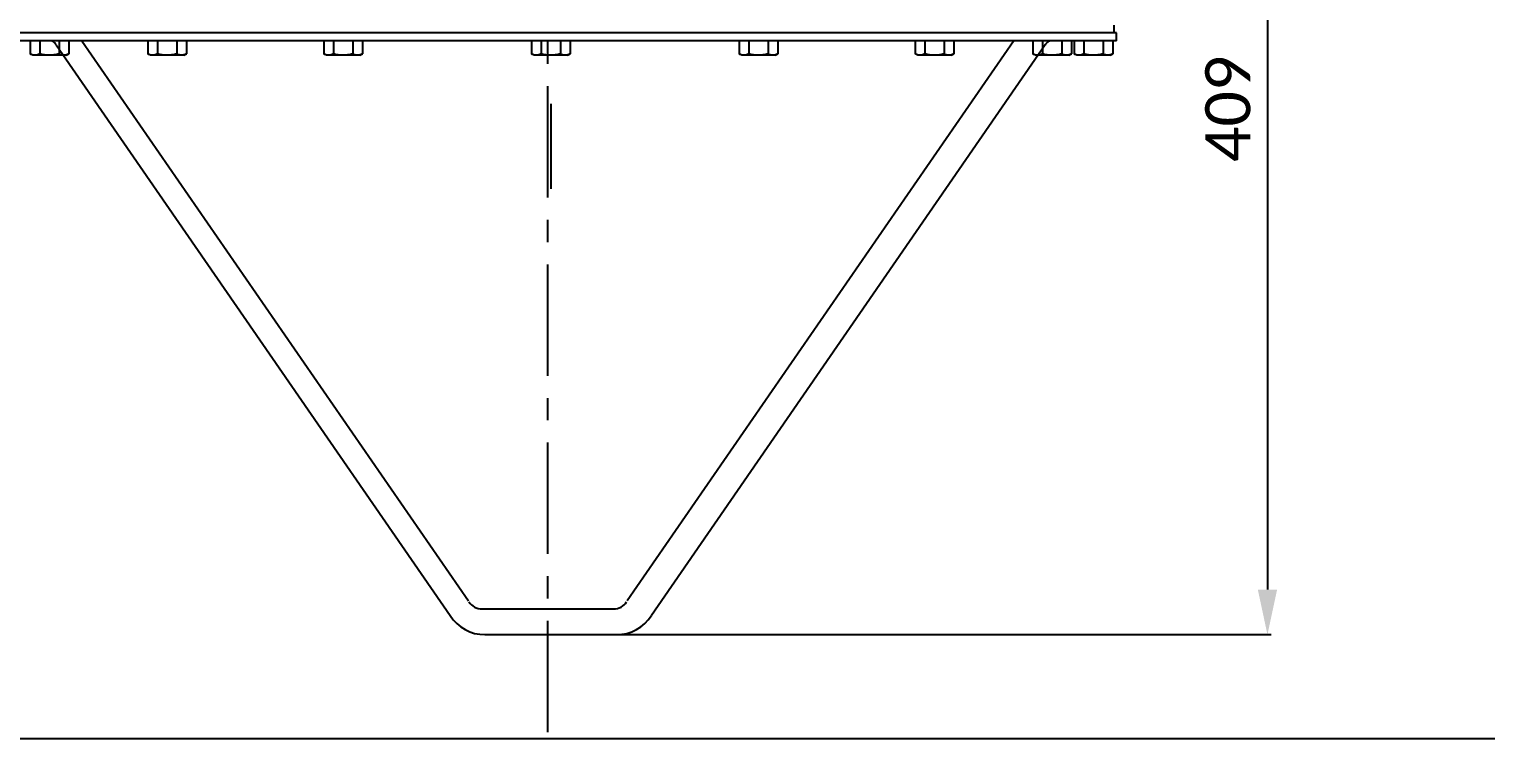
# Model space of a CAD drawing. Header units: millimetres. Extents: x 242 to 4341, y -255 to 3233.
# Drawn here: x 535 to 1102, y -255 to 21 of the extents above; entities that cross this region are included whole.
import ezdxf

# ---------------------------------------------------------------- set-up
doc = ezdxf.new("R2010")
doc.units = ezdxf.units.MM
doc.header["$LTSCALE"] = 115.5
doc.header["$PDMODE"] = 3
doc.header["$PDSIZE"] = 8
doc.linetypes.add('CENTER', pattern=[0.6, 0.375, -0.075, 0.075, -0.075])
doc.linetypes.add('DASHED', pattern=[0.2, 0.1, -0.1])
doc.layers.get('0').update_dxf_attribs({"linetype": 'CONTINUOUS'})
doc.layers.get('Defpoints').update_dxf_attribs({"linetype": 'CONTINUOUS'})
doc.layers.add('02___PRT_ALL_AXES', color=7, linetype='CONTINUOUS')
doc.styles.get("Standard").update_dxf_attribs({"font": 'calibri.ttf'})
doc.dimstyles.new('DIMSTYLE_1', dxfattribs={"dimtxt": 17.5, "dimasz": 17.5, "dimexe": 1.5, "dimexo": 1, "dimgap": 0.875, "dimtad": 1, "dimdec": 0, "dimdsep": 46, "dimtxsty": 'Standard', "dimblk": '_FILLED', "dimblk1": '_FILLED', "dimblk2": '_FILLED', "dimcen": 0.09, "dimazin": 2, "dimtp": 0.01, "dimtm": 0.01, "dimtfac": 1, "dimtdec": 0, "dimtofl": 0, "dimtmove": 0, "dimatfit": 3, "dimldrblk": '_FILLED', "dimfxl": 1, "dimtolj": 1, "dimarcsym": 0})

# ---------------------------------------------------------------- blocks, each defined once
blk = doc.blocks.new('_FILLED')
at = {"color": 0, "linetype": 'ByBlock'}
blk.add_solid([(0, 0), (-1, 0.214), (-1, -0.214)], dxfattribs=at)
blk = doc.blocks.new('*D464')
at = {"color": 0, "linetype": 'Continuous', "lineweight": -2}
for p, q in [((820.36, 194.85), (1018.11, 194.85)), ((1016.61, 177.35), (1016.61, -196.63)), ((763.25, -214.13), (1018.11, -214.13))]:
    blk.add_line(p, q, dxfattribs=at)
at = {"layer": 'Defpoints', "color": 0}
for p in [(819.36, 194.85), (762.25, -214.13), (1016.61, -214.13)]:
    blk.add_point(p, dxfattribs=at)
at = {"color": 0, "linetype": 'ByBlock', "lineweight": -2, "xscale": 17.5, "yscale": 17.5, "zscale": 17.5}
for p, rotation in [((1016.61, 194.85), 89.99999999999999), ((1016.61, -214.13), 270)]:
    blk.add_blockref('_FILLED', p, dxfattribs=dict(at, rotation=rotation))
at = {"color": 0, "insert": (992.41, -9.64), "char_height": 17.5, "attachment_point": 2, "rotation": 90, "line_spacing_factor": 0.9}
blk.add_mtext('\\A1;{\\A1;409}', dxfattribs=at)

msp = doc.modelspace()

# ---------------------------------------------------------------- linework, layer by layer
at = {"color": 0, "linetype": 'Continuous'}
for p, q in [((535.487, 16.849), (535.487, 11.749)), ((536.492, 11.169), (535.487, 11.749)), ((539.24, 16.849), (539.24, 11.749)), ((546.745, 16.849), (546.745, 11.749)), ((549.492, 11.169), (550.498, 11.749)), ((550.498, 16.849), (550.498, 11.749)), ((581.226, 16.849), (581.226, 11.749)), ((582.231, 11.169), (581.226, 11.749)), ((584.979, 16.849), (584.979, 11.749)), ((592.484, 16.849), (592.484, 11.749)), ((595.231, 11.169), (596.237, 11.749)), ((596.237, 16.849), (596.237, 11.749)), ((649.679, 16.849), (649.679, 11.749)), ((650.685, 11.169), (649.679, 11.749)), ((653.432, 16.849), (653.432, 11.749)), ((660.938, 16.849), (660.938, 11.749)), ((663.685, 11.169), (664.69, 11.749)), ((664.69, 16.849), (664.69, 11.749)), ((730.425, 16.849), (730.425, 11.749)), ((731.431, 11.169), (730.426, 11.749)), ((734.178, 16.849), (734.178, 11.749)), ((741.684, 16.849), (741.684, 11.749)), ((744.431, 11.169), (745.437, 11.749)), ((745.437, 16.849), (745.437, 11.749)), ((811.172, 16.849), (811.172, 11.749)), ((812.177, 11.169), (811.172, 11.749)), ((814.924, 16.849), (814.924, 11.749)), ((822.43, 16.849), (822.43, 11.749)), ((825.177, 11.169), (826.183, 11.749)), ((826.183, 16.849), (826.183, 11.749)), ((879.625, 16.849), (879.625, 11.749)), ((880.631, 11.169), (879.625, 11.749)), ((883.378, 16.849), (883.378, 11.749)), ((890.883, 16.849), (890.883, 11.749)), ((893.631, 11.169), (894.636, 11.749)), ((894.636, 16.849), (894.636, 11.749)), ((925.364, 16.849), (925.364, 11.749)), ((926.37, 11.169), (925.364, 11.749)), ((929.117, 16.849), (929.117, 11.749)), ((936.622, 16.849), (936.622, 11.749)), ((939.37, 11.169), (940.375, 11.749)), ((940.375, 16.849), (940.375, 11.749)), ((941.425, 16.849), (941.425, 11.749)), ((942.431, 11.169), (941.426, 11.749)), ((945.178, 16.849), (945.178, 11.749)), ((952.684, 16.849), (952.684, 11.749)), ((955.431, 11.169), (956.437, 11.749)), ((956.437, 16.849), (956.437, 11.749)), ((549.492, 11.169), (536.492, 11.169)), ((595.231, 11.169), (582.231, 11.169)), ((663.685, 11.169), (650.685, 11.169)), ((744.431, 11.169), (731.431, 11.169)), ((825.177, 11.169), (812.177, 11.169)), ((893.631, 11.169), (880.631, 11.169)), ((939.37, 11.169), (926.37, 11.169)), ((955.431, 11.169), (942.431, 11.169)), ((737.931, -7.648), (737.931, -40.81)), ((2291.28, -254.656), (241.521, -254.656))]:
    msp.add_line(p, q, dxfattribs=at)
at = {"color": 0}
for p, q in [((545.629, 15.282), (698.816, -206.686)), ((555.537, 16.849), (705.886, -201.006)), ((918.004, 16.849), (767.655, -201.006)), ((930.233, 15.282), (777.046, -206.686)), ((711.174, -204.127), (762.367, -204.127)), ((712.335, -214.127), (763.528, -214.127))]:
    msp.add_line(p, q, dxfattribs=at)
at = {"color": 0, "linetype": 'DASHED'}
for centre, start, end in [((542.993, 13.849), 28.55, 90), ((932.869, 13.849), 90, 151.45)]:
    msp.add_arc(centre, 3, start, end, dxfattribs=at)
at = {"color": 0}
for centre, radius, start, end in [((711.174, -198.127), 6, 212.34, 270), ((762.367, -198.127), 6, 270, 327.66), ((712.335, -198.127), 16, 212.34, 270), ((763.528, -198.127), 16, 270, 327.66)]:
    msp.add_arc(centre, radius, start, end, dxfattribs=at)
at = {"color": 0, "linetype": 'Continuous'}
for points, knots in [([(537.363, 11.169), (537.043, 11.169), (536.38, 11.289), (535.781, 11.579), (535.487, 11.749)], [0, 0, 0, 0, 0.4851065, 1, 1, 1, 1]), ([(539.24, 11.749), (538.945, 11.579), (538.346, 11.289), (537.684, 11.169), (537.363, 11.169)], [0, 0, 0, 0, 0.5148834, 1, 1, 1, 1]), ([(542.992, 11.169), (542.358, 11.169), (541.087, 11.28), (539.849, 11.573), (539.24, 11.749)], [0, 0, 0, 0, 0.4999086, 1, 1, 1, 1]), ([(546.745, 11.749), (546.135, 11.573), (544.897, 11.28), (543.627, 11.169), (542.992, 11.169)], [0, 0, 0, 0, 0.5000913, 1, 1, 1, 1]), ([(548.622, 11.169), (548.301, 11.169), (547.638, 11.289), (547.04, 11.579), (546.745, 11.749)], [0, 0, 0, 0, 0.4851075, 1, 1, 1, 1]), ([(550.498, 11.749), (550.203, 11.579), (549.605, 11.289), (548.942, 11.169), (548.622, 11.169)], [0, 0, 0, 0, 0.5148817, 1, 1, 1, 1]), ([(583.102, 11.169), (582.782, 11.169), (582.119, 11.289), (581.521, 11.579), (581.226, 11.749)], [0, 0, 0, 0, 0.4851065, 1, 1, 1, 1]), ([(584.979, 11.749), (584.684, 11.579), (584.085, 11.289), (583.423, 11.169), (583.102, 11.169)], [0, 0, 0, 0, 0.5148834, 1, 1, 1, 1]), ([(588.731, 11.169), (588.097, 11.169), (586.826, 11.28), (585.588, 11.573), (584.979, 11.749)], [0, 0, 0, 0, 0.4999086, 1, 1, 1, 1]), ([(592.484, 11.749), (591.874, 11.573), (590.636, 11.28), (589.366, 11.169), (588.731, 11.169)], [0, 0, 0, 0, 0.5000913, 1, 1, 1, 1]), ([(594.361, 11.169), (594.04, 11.169), (593.377, 11.289), (592.779, 11.579), (592.484, 11.749)], [0, 0, 0, 0, 0.4851075, 1, 1, 1, 1]), ([(596.237, 11.749), (595.943, 11.579), (595.344, 11.289), (594.681, 11.169), (594.361, 11.169)], [0, 0, 0, 0, 0.5148817, 1, 1, 1, 1]), ([(651.556, 11.169), (651.235, 11.169), (650.573, 11.289), (649.974, 11.579), (649.679, 11.749)], [0, 0, 0, 0, 0.4851065, 1, 1, 1, 1]), ([(653.432, 11.749), (653.137, 11.579), (652.539, 11.289), (651.876, 11.169), (651.556, 11.169)], [0, 0, 0, 0, 0.5148834, 1, 1, 1, 1]), ([(657.185, 11.169), (656.55, 11.169), (655.28, 11.28), (654.042, 11.573), (653.432, 11.749)], [0, 0, 0, 0, 0.4999086, 1, 1, 1, 1]), ([(660.938, 11.749), (660.328, 11.573), (659.09, 11.28), (657.819, 11.169), (657.185, 11.169)], [0, 0, 0, 0, 0.5000913, 1, 1, 1, 1]), ([(662.814, 11.169), (662.494, 11.169), (661.831, 11.289), (661.232, 11.579), (660.938, 11.749)], [0, 0, 0, 0, 0.4851075, 1, 1, 1, 1]), ([(664.69, 11.749), (664.396, 11.579), (663.797, 11.289), (663.134, 11.169), (662.814, 11.169)], [0, 0, 0, 0, 0.5148817, 1, 1, 1, 1]), ([(732.302, 11.169), (731.981, 11.169), (731.319, 11.289), (730.72, 11.579), (730.426, 11.749)], [0, 0, 0, 0, 0.4851065, 1, 1, 1, 1]), ([(734.178, 11.749), (733.884, 11.579), (733.285, 11.289), (732.622, 11.169), (732.302, 11.169)], [0, 0, 0, 0, 0.5148834, 1, 1, 1, 1]), ([(737.931, 11.169), (737.297, 11.169), (736.026, 11.28), (734.788, 11.573), (734.178, 11.749)], [0, 0, 0, 0, 0.4999086, 1, 1, 1, 1]), ([(741.684, 11.749), (741.074, 11.573), (739.836, 11.28), (738.565, 11.169), (737.931, 11.169)], [0, 0, 0, 0, 0.5000913, 1, 1, 1, 1]), ([(743.56, 11.169), (743.24, 11.169), (742.577, 11.289), (741.978, 11.579), (741.684, 11.749)], [0, 0, 0, 0, 0.4851075, 1, 1, 1, 1]), ([(745.437, 11.749), (745.142, 11.579), (744.543, 11.289), (743.881, 11.169), (743.56, 11.169)], [0, 0, 0, 0, 0.5148817, 1, 1, 1, 1]), ([(813.048, 11.169), (812.728, 11.169), (812.065, 11.289), (811.466, 11.579), (811.172, 11.749)], [0, 0, 0, 0, 0.4851065, 1, 1, 1, 1]), ([(814.924, 11.749), (814.63, 11.579), (814.031, 11.289), (813.368, 11.169), (813.048, 11.169)], [0, 0, 0, 0, 0.5148834, 1, 1, 1, 1]), ([(818.677, 11.169), (818.043, 11.169), (816.772, 11.28), (815.534, 11.573), (814.924, 11.749)], [0, 0, 0, 0, 0.4999086, 1, 1, 1, 1]), ([(822.43, 11.749), (821.82, 11.573), (820.582, 11.28), (819.312, 11.169), (818.677, 11.169)], [0, 0, 0, 0, 0.5000913, 1, 1, 1, 1]), ([(824.306, 11.169), (823.986, 11.169), (823.323, 11.289), (822.724, 11.579), (822.43, 11.749)], [0, 0, 0, 0, 0.4851075, 1, 1, 1, 1]), ([(826.183, 11.749), (825.888, 11.579), (825.289, 11.289), (824.627, 11.169), (824.306, 11.169)], [0, 0, 0, 0, 0.5148817, 1, 1, 1, 1]), ([(881.501, 11.169), (881.181, 11.169), (880.518, 11.289), (879.92, 11.579), (879.625, 11.749)], [0, 0, 0, 0, 0.4851065, 1, 1, 1, 1]), ([(883.378, 11.749), (883.083, 11.579), (882.484, 11.289), (881.822, 11.169), (881.501, 11.169)], [0, 0, 0, 0, 0.5148834, 1, 1, 1, 1]), ([(887.13, 11.169), (886.496, 11.169), (885.225, 11.28), (883.987, 11.573), (883.378, 11.749)], [0, 0, 0, 0, 0.4999086, 1, 1, 1, 1]), ([(890.883, 11.749), (890.274, 11.573), (889.036, 11.28), (887.765, 11.169), (887.13, 11.169)], [0, 0, 0, 0, 0.5000913, 1, 1, 1, 1]), ([(892.76, 11.169), (892.439, 11.169), (891.777, 11.289), (891.178, 11.579), (890.883, 11.749)], [0, 0, 0, 0, 0.4851075, 1, 1, 1, 1]), ([(894.636, 11.749), (894.342, 11.579), (893.743, 11.289), (893.08, 11.169), (892.76, 11.169)], [0, 0, 0, 0, 0.5148817, 1, 1, 1, 1]), ([(927.24, 11.169), (926.92, 11.169), (926.257, 11.289), (925.659, 11.579), (925.364, 11.749)], [0, 0, 0, 0, 0.4851065, 1, 1, 1, 1]), ([(929.117, 11.749), (928.822, 11.579), (928.223, 11.289), (927.561, 11.169), (927.24, 11.169)], [0, 0, 0, 0, 0.5148834, 1, 1, 1, 1]), ([(932.87, 11.169), (932.235, 11.169), (930.964, 11.28), (929.726, 11.573), (929.117, 11.749)], [0, 0, 0, 0, 0.4999086, 1, 1, 1, 1]), ([(936.622, 11.749), (936.013, 11.573), (934.775, 11.28), (933.504, 11.169), (932.87, 11.169)], [0, 0, 0, 0, 0.5000913, 1, 1, 1, 1]), ([(938.499, 11.169), (938.178, 11.169), (937.516, 11.289), (936.917, 11.579), (936.622, 11.749)], [0, 0, 0, 0, 0.4851075, 1, 1, 1, 1]), ([(940.375, 11.749), (940.081, 11.579), (939.482, 11.289), (938.819, 11.169), (938.499, 11.169)], [0, 0, 0, 0, 0.5148817, 1, 1, 1, 1]), ([(943.302, 11.169), (942.981, 11.169), (942.319, 11.289), (941.72, 11.579), (941.426, 11.749)], [0, 0, 0, 0, 0.4851065, 1, 1, 1, 1]), ([(945.178, 11.749), (944.884, 11.579), (944.285, 11.289), (943.622, 11.169), (943.302, 11.169)], [0, 0, 0, 0, 0.5148834, 1, 1, 1, 1]), ([(948.931, 11.169), (948.297, 11.169), (947.026, 11.28), (945.788, 11.573), (945.178, 11.749)], [0, 0, 0, 0, 0.4999086, 1, 1, 1, 1]), ([(952.684, 11.749), (952.074, 11.573), (950.836, 11.28), (949.565, 11.169), (948.931, 11.169)], [0, 0, 0, 0, 0.5000913, 1, 1, 1, 1]), ([(954.56, 11.169), (954.24, 11.169), (953.577, 11.289), (952.978, 11.579), (952.684, 11.749)], [0, 0, 0, 0, 0.4851075, 1, 1, 1, 1]), ([(956.437, 11.749), (956.142, 11.579), (955.543, 11.289), (954.881, 11.169), (954.56, 11.169)], [0, 0, 0, 0, 0.5148817, 1, 1, 1, 1])]:
    msp.add_open_spline(points, degree=3, knots=knots, dxfattribs=at)
at = {"layer": '02___PRT_ALL_AXES', "color": 0, "linetype": 'CENTER'}
msp.add_line((736.77, -252.054), (736.77, 331.562), dxfattribs=at)
at = {"layer": '02___PRT_ALL_AXES', "color": 0, "linetype": 'Continuous'}
for p, q in [((956.931, 22.849), (956.931, 19.849)), ((957.936, 19.849), (517.926, 19.849)), ((957.936, 16.849), (957.936, 19.849)), ((957.936, 16.849), (517.926, 16.849))]:
    msp.add_line(p, q, dxfattribs=at)

# ---------------------------------------------------------------- dimensions: what is measured, and where the dimension line sits
at = {"color": 0, "linetype": 'Continuous'}
dim = msp.add_linear_dim(base=(1016.614, -214.127), p1=(819.359, 194.849), p2=(762.254, -214.127), angle=270, text='{\\A1;<>}', dimstyle='DIMSTYLE_1', override={"dimtxsty": 'Standard'}, dxfattribs=at)
dim.commit()
dim.dimension.update_dxf_attribs({"geometry": '*D464', "text_midpoint": (1016.614, -9.639), "dimtype": 160})

doc.saveas('drawing.dxf')
